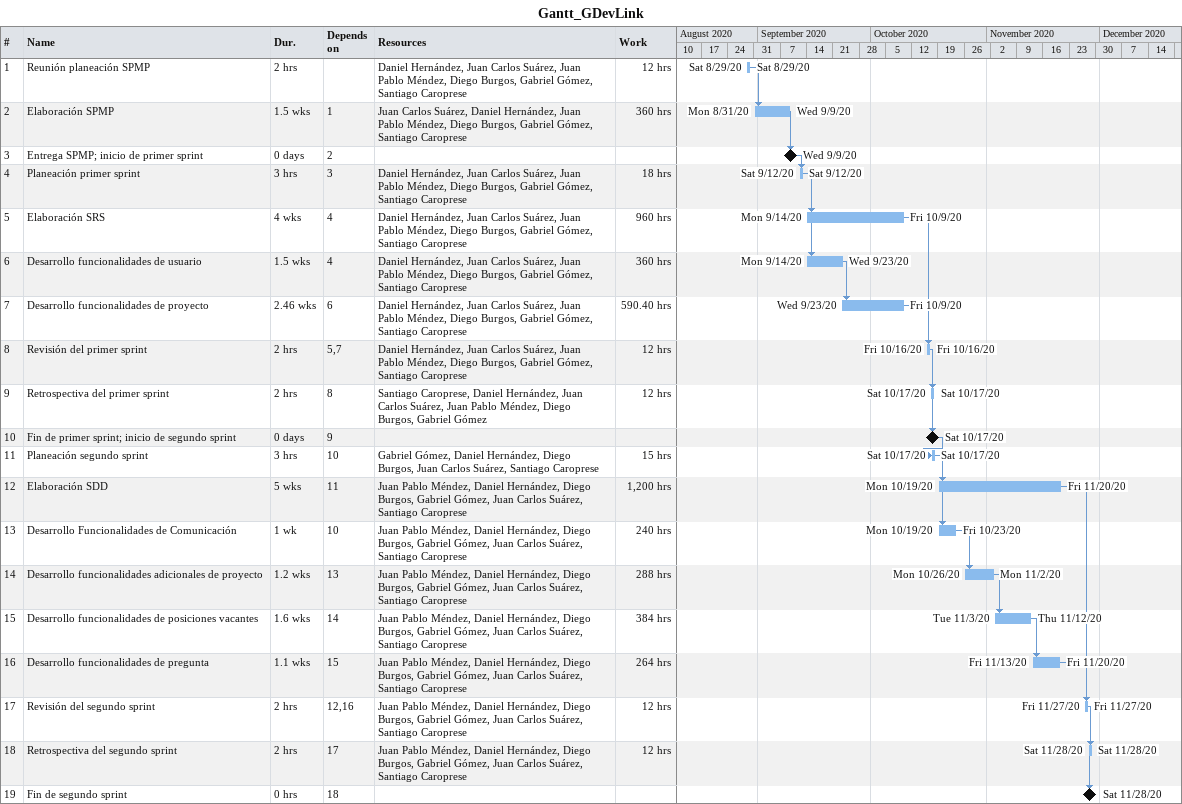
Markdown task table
Gantt_GDevLink

| ID | Task | Duration | Start | Finish | Predecessors | Resources | Work (h) |
|---|---|---|---|---|---|---|---|
| 1 | Reunión planeación SPMP | 2h | 2020-08-29 | 2020-08-29 |  | Daniel Hernández, Juan Carlos Suárez, Juan Pablo Méndez, Diego Burgos, Gabriel Gómez, Santiago Caroprese | 12 |
| 2 | Elaboración SPMP | 1.5w | 2020-08-31 | 2020-09-09 | 1 | Juan Carlos Suárez, Daniel Hernández, Juan Pablo Méndez, Diego Burgos, Gabriel Gómez, Santiago Caroprese | 360 |
| 3 | Entrega SPMP; inicio de primer sprint | 0d | 2020-09-09 | 2020-09-09 | 2 |  |  |
| 4 | Planeación primer sprint | 3h | 2020-09-12 | 2020-09-12 | 3 | Daniel Hernández, Juan Carlos Suárez, Juan Pablo Méndez, Diego Burgos, Gabriel Gómez, Santiago Caroprese | 18 |
| 5 | Elaboración SRS | 4w | 2020-09-14 | 2020-10-09 | 4 | Daniel Hernández, Juan Carlos Suárez, Juan Pablo Méndez, Diego Burgos, Gabriel Gómez, Santiago Caroprese | 960 |
| 6 | Desarrollo funcionalidades de usuario | 1.5w | 2020-09-14 | 2020-09-23 | 4 | Daniel Hernández, Juan Carlos Suárez, Juan Pablo Méndez, Diego Burgos, Gabriel Gómez, Santiago Caroprese | 360 |
| 7 | Desarrollo funcionalidades de proyecto | 2.46w | 2020-09-23 | 2020-10-09 | 6 | Daniel Hernández, Juan Carlos Suárez, Juan Pablo Méndez, Diego Burgos, Gabriel Gómez, Santiago Caroprese | 590.40 |
| 8 | Revisión del primer sprint | 2h | 2020-10-16 | 2020-10-16 | 5, 7 | Daniel Hernández, Juan Carlos Suárez, Juan Pablo Méndez, Diego Burgos, Gabriel Gómez, Santiago Caroprese | 12 |
| 9 | Retrospectiva del primer sprint | 2h | 2020-10-17 | 2020-10-17 | 8 | Santiago Caroprese, Daniel Hernández, Juan Carlos Suárez, Juan Pablo Méndez, Diego Burgos, Gabriel Gómez | 12 |
| 10 | Fin de primer sprint; inicio de segundo sprint | 0d | 2020-10-17 | 2020-10-17 | 9 |  |  |
| 11 | Planeación segundo sprint | 3h | 2020-10-17 | 2020-10-17 | 10 | Gabriel Gómez, Daniel Hernández, Diego Burgos, Juan Carlos Suárez, Santiago Caroprese | 15 |
| 12 | Elaboración SDD | 5w | 2020-10-19 | 2020-11-20 | 11 | Juan Pablo Méndez, Daniel Hernández, Diego Burgos, Gabriel Gómez, Juan Carlos Suárez, Santiago Caroprese | 1200 |
| 13 | Desarrollo Funcionalidades de Comunicación | 1w | 2020-10-19 | 2020-10-23 | 10 | Juan Pablo Méndez, Daniel Hernández, Diego Burgos, Gabriel Gómez, Juan Carlos Suárez, Santiago Caroprese | 240 |
| 14 | Desarrollo funcionalidades adicionales de proyecto | 1.2w | 2020-10-26 | 2020-11-02 | 13 | Juan Pablo Méndez, Daniel Hernández, Diego Burgos, Gabriel Gómez, Juan Carlos Suárez, Santiago Caroprese | 288 |
| 15 | Desarrollo funcionalidades de posiciones vacantes | 1.6w | 2020-11-03 | 2020-11-12 | 14 | Juan Pablo Méndez, Daniel Hernández, Diego Burgos, Gabriel Gómez, Juan Carlos Suárez, Santiago Caroprese | 384 |
| 16 | Desarrollo funcionalidades de pregunta | 1.1w | 2020-11-13 | 2020-11-20 | 15 | Juan Pablo Méndez, Daniel Hernández, Diego Burgos, Gabriel Gómez, Juan Carlos Suárez, Santiago Caroprese | 264 |
| 17 | Revisión del segundo sprint | 2h | 2020-11-27 | 2020-11-27 | 12, 16 | Juan Pablo Méndez, Daniel Hernández, Diego Burgos, Gabriel Gómez, Juan Carlos Suárez, Santiago Caroprese | 12 |
| 18 | Retrospectiva del segundo sprint | 2h | 2020-11-28 | 2020-11-28 | 17 | Juan Pablo Méndez, Daniel Hernández, Diego Burgos, Gabriel Gómez, Juan Carlos Suárez, Santiago Caroprese | 12 |
| 19 | Fin de segundo sprint | 0h | 2020-11-28 | 2020-11-28 | 18 |  |  |
